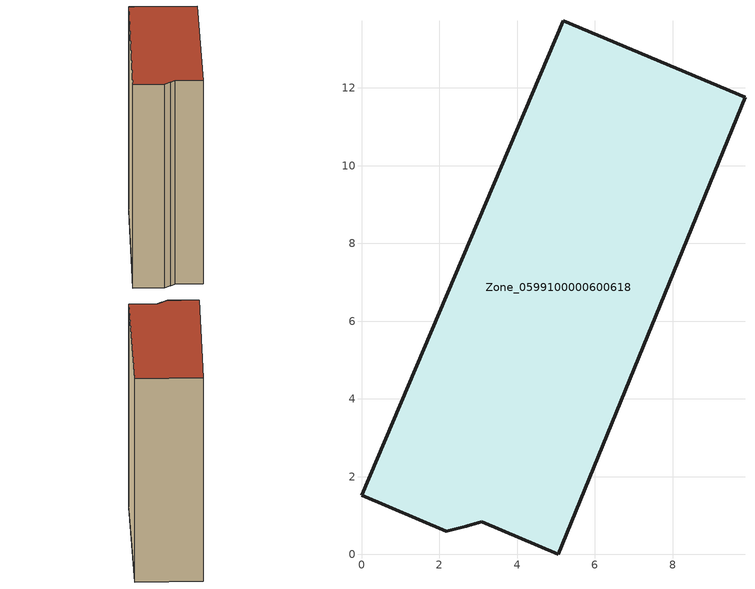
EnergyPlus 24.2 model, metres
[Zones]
Zone_0599100000600618
 floor ground (C_G): 2.73,0.74 2.69,0.73 2.18,0.6 0,1.52 5.18,13.73 9.86,11.76 5.05,0 3.09,0.84 z0
 wall outside (C_F): 5.18,13.73 0,1.52 2.18,0.6 2.69,0.73 2.73,0.74 3.09,0.84 5.05,0 9.86,11.76 5.18,13.73 z0:16.69
 roof outside (C_R): 2.69,0.73 2.73,0.74 3.09,0.84 5.05,0 9.86,11.76 5.18,13.73 0,1.52 2.18,0.6 z16.69
[BUILDING]
Pand.0599100000600618: North Axis=0; Terrain=City; Loads Convergence Tolerance Value=0.04; Temperature Convergence Tolerance Value=0.4; Solar Distribution=FullExterior; Maximum Number of Warmup Days=25; Minimum Number of Warmup Days=1
[Site:Location]
Rotterdam.The.Hague.AP_ZH_NLD Design_Conditions: Latitude=51.96; Longitude=4.45; Time Zone=1; Elevation=-4.5
[SITE:GROUNDTEMPERATURE:BUILDINGSURFACE]
18, 18, 18, 18, 18, 18, 18, 18, 18, 18, 18, 18
[MATERIAL] Thermal Absorptance=0.9; Solar Absorptance=0.7; Visible Absorptance=0.7
Name | Roughness | Thickness | Conductivity | Density | Specific Heat
G.TI.1946 | MediumSmooth | 0.15 | 1 | 540 | 1210
F.TI.1946 | Rough | 0.3 | 0.857143 | 1920 | 840
R.TI.1946 | MediumRough | 0.2 | 0.1 | 1500 | 1000
[CONSTRUCTION]
C_G: G.TI.1946
C_F: F.TI.1946
C_R: R.TI.1946
[ZONE]
Zone_0599100000600618: Type=1; Multiplier=1; Ceiling Height=Autocalculate; Volume=Autocalculate; Floor Area=autocalculate; Part of Total Floor Area=Yes
[ZONEINFILTRATION:DESIGNFLOWRATE]
Infil_Zone_0599100000600618: Zone or ZoneList or Space or SpaceList=Zone_0599100000600618; Schedule=AlwaysOn; Design Flow Rate Calculation Method=Flow/Area; Flow Rate per Floor Area=0.003; Constant Term Coefficient=1; Temperature Term Coefficient=0; Velocity Term Coefficient=0; Velocity Squared Term Coefficient=0
[HVACTEMPLATE:ZONE:IDEALLOADSAIRSYSTEM]
Zone_0599100000600618: Maximum Heating Supply Air Temperature=50; Minimum Cooling Supply Air Temperature=13; Maximum Heating Supply Air Humidity Ratio=0.0156; Minimum Cooling Supply Air Humidity Ratio=0.0077; Heating Limit=NoLimit; Cooling Limit=NoLimit; Dehumidification Control Type=ConstantSensibleHeatRatio; Cooling Sensible Heat Ratio=0.7; Dehumidification Setpoint=60; Humidification Control Type=None; Humidification Setpoint=30; Outdoor Air Method=None; Outdoor Air Flow Rate per Person=0.00944; Outdoor Air Flow Rate per Zone Floor Area=0; Outdoor Air Flow Rate per Zone=0; Demand Controlled Ventilation Type=None; Outdoor Air Economizer Type=NoEconomizer; Heat Recovery Type=None; Sensible Heat Recovery Effectiveness=0.7; Latent Heat Recovery Effectiveness=0.65
[ZONECONTROL:THERMOSTAT]
ThermostatControl_Zone_0599100000600618: Zone or ZoneList=Zone_0599100000600618; Control Type Schedule=DualSetpointControlType; Control 1=Thermostat_Zone_0599100000600618; Temperature Difference Between Cutout And Setpoint=0
[THERMOSTATSETPOINT:DUALSETPOINT]
Thermostat_Zone_0599100000600618: Heating Setpoint Temperature Schedule=HeatingSetpoint_Zone_0599100000600618; Cooling Setpoint Temperature Schedule=CoolingSetpoint_Zone_0599100000600618
[SCHEDULE:COMPACT]
HeatingSetpoint_Zone_0599100000600618: Through: 12/31, For: AllDays, Until: 24:00, 21
CoolingSetpoint_Zone_0599100000600618: Through: 12/31, For: AllDays, Until: 24:00, 24
DualSetpointControlType: Through: 12/31, For: AllDays, Until: 24:00, 4
AlwaysOn: Through: 12/31, For: AllDays, Until: 24:00, 1
